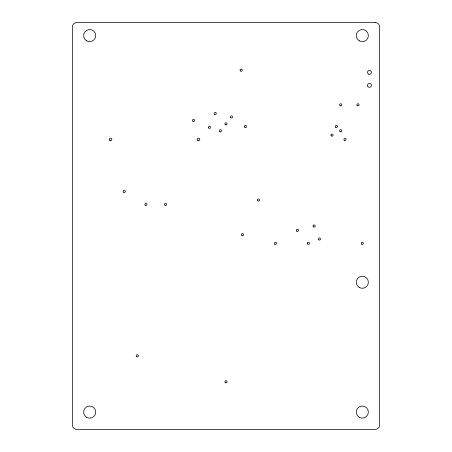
<?xml version="1.0" encoding="UTF-8"?>
<svg xmlns="http://www.w3.org/2000/svg" width="452" height="452" viewBox="0 0 452 452"><rect width="100%" height="100%" fill="white"/><g stroke="black" fill="none" stroke-linecap="round" stroke-linejoin="round"><path stroke-width="0.68" d="M375.307 22.6L76.693 22.6A4.328 4.328 0 0 0 72.371 26.928L72.371 425.072A4.328 4.328 0 0 0 76.693 429.4L375.307 429.4A4.328 4.328 0 0 0 379.629 425.072L379.629 26.928A4.328 4.328 0 0 0 375.307 22.6M296.868 231.266A1.079 1.079 0 0 0 298.489 230.328A1.079 1.079 0 0 0 296.868 229.39A1.079 1.079 0 0 0 296.868 231.266M313.524 226.938A1.079 1.079 0 0 0 315.151 226A1.079 1.079 0 0 0 313.524 225.062A1.079 1.079 0 0 0 313.524 226.938M225.458 382.731A1.079 1.079 0 0 0 227.079 381.793A1.079 1.079 0 0 0 225.458 380.861A1.079 1.079 0 0 0 225.458 382.731M208.564 127.871A1.079 1.079 0 0 0 210.434 127.871A1.079 1.079 0 0 0 209.496 126.249A1.079 1.079 0 0 0 208.564 127.871M230.548 117.486A1.079 1.079 0 0 0 232.418 117.486A1.079 1.079 0 0 0 231.48 115.859A1.079 1.079 0 0 0 230.548 117.486M214.638 114.418A1.079 1.079 0 0 0 216.265 113.48A1.079 1.079 0 0 0 214.638 112.542A1.079 1.079 0 0 0 214.638 114.418M318.88 239.922A1.079 1.079 0 0 0 320.502 238.984A1.079 1.079 0 0 0 318.88 238.046A1.079 1.079 0 0 0 318.88 239.922M145.397 205.298A1.079 1.079 0 0 0 147.019 204.36A1.079 1.079 0 0 0 145.397 203.423A1.079 1.079 0 0 0 145.397 205.298M136.346 356.368A1.079 1.079 0 0 0 138.222 356.368A1.079 1.079 0 0 0 137.284 354.747A1.079 1.079 0 0 0 136.346 356.368M361.781 244.249A1.079 1.079 0 0 0 363.402 243.312A1.079 1.079 0 0 0 361.781 242.374A1.079 1.079 0 0 0 361.781 244.249M244.933 127.402A1.079 1.079 0 0 0 246.555 126.464A1.079 1.079 0 0 0 244.933 125.526A1.079 1.079 0 0 0 244.933 127.402M240.21 70.744A1.079 1.079 0 0 0 242.086 70.744A1.079 1.079 0 0 0 241.148 69.122A1.079 1.079 0 0 0 240.21 70.744M123.758 192.315A1.079 1.079 0 0 0 125.379 191.377A1.079 1.079 0 0 0 123.758 190.445A1.079 1.079 0 0 0 123.758 192.315M274.912 244.249A1.079 1.079 0 0 0 276.534 243.312A1.079 1.079 0 0 0 274.912 242.374A1.079 1.079 0 0 0 274.912 244.249M197.857 140.572A1.299 1.299 0 0 0 199.807 139.448A1.299 1.299 0 0 0 197.857 138.323A1.299 1.299 0 0 0 197.857 140.572M109.921 140.572A1.299 1.299 0 0 0 111.864 139.448A1.299 1.299 0 0 0 109.921 138.323A1.299 1.299 0 0 0 109.921 140.572M368.487 74.055A1.949 1.949 0 0 0 371.408 72.371A1.949 1.949 0 0 0 368.487 70.681A1.949 1.949 0 0 0 368.487 74.055M367.775 86.326A1.949 1.949 0 0 0 371.148 86.326A1.949 1.949 0 0 0 369.459 83.405A1.949 1.949 0 0 0 367.775 86.326M359.289 417.337A6.057 6.057 0 0 0 368.38 412.088A6.057 6.057 0 0 0 359.289 406.84A6.057 6.057 0 0 0 359.289 417.337M86.648 417.337A6.057 6.057 0 0 0 95.739 412.088A6.057 6.057 0 0 0 86.648 406.84A6.057 6.057 0 0 0 86.648 417.337M340.141 131.73A1.079 1.079 0 0 0 341.763 130.792A1.079 1.079 0 0 0 340.141 129.854A1.079 1.079 0 0 0 340.141 131.73M331.09 135.662A1.079 1.079 0 0 0 332.966 135.662A1.079 1.079 0 0 0 332.028 134.035A1.079 1.079 0 0 0 331.09 135.662M340.141 105.762A1.079 1.079 0 0 0 341.763 104.824A1.079 1.079 0 0 0 340.141 103.887A1.079 1.079 0 0 0 340.141 105.762M357.453 105.762A1.079 1.079 0 0 0 359.074 104.824A1.079 1.079 0 0 0 357.453 103.887A1.079 1.079 0 0 0 357.453 105.762M257.917 200.97A1.079 1.079 0 0 0 259.538 200.033A1.079 1.079 0 0 0 257.917 199.095A1.079 1.079 0 0 0 257.917 200.97M219.949 131.73A1.079 1.079 0 0 0 221.57 130.792A1.079 1.079 0 0 0 219.949 129.854A1.079 1.079 0 0 0 219.949 131.73M241.933 235.594A1.079 1.079 0 0 0 243.555 234.656A1.079 1.079 0 0 0 241.933 233.718A1.079 1.079 0 0 0 241.933 235.594M193.004 121.339A1.079 1.079 0 0 0 194.626 120.407A1.079 1.079 0 0 0 193.004 119.469A1.079 1.079 0 0 0 193.004 121.339M359.289 287.506A6.057 6.057 0 0 0 368.38 282.257A6.057 6.057 0 0 0 359.289 277.014A6.057 6.057 0 0 0 359.289 287.506M86.648 40.833A6.057 6.057 0 0 0 95.739 35.584A6.057 6.057 0 0 0 86.648 30.335A6.057 6.057 0 0 0 86.648 40.833M359.289 40.833A6.057 6.057 0 0 0 368.38 35.584A6.057 6.057 0 0 0 359.289 30.335A6.057 6.057 0 0 0 359.289 40.833M307.49 243.854A1.079 1.079 0 0 0 309.366 243.854A1.079 1.079 0 0 0 308.428 242.227A1.079 1.079 0 0 0 307.49 243.854M225.458 124.803A1.079 1.079 0 0 0 227.079 123.865A1.079 1.079 0 0 0 225.458 122.933A1.079 1.079 0 0 0 225.458 124.803M344.469 140.386A1.079 1.079 0 0 0 346.091 139.448A1.079 1.079 0 0 0 344.469 138.51A1.079 1.079 0 0 0 344.469 140.386M164.991 205.298A1.079 1.079 0 0 0 166.613 204.36A1.079 1.079 0 0 0 164.991 203.423A1.079 1.079 0 0 0 164.991 205.298M335.813 127.402A1.079 1.079 0 0 0 337.435 126.464A1.079 1.079 0 0 0 335.813 125.526A1.079 1.079 0 0 0 335.813 127.402"/></g></svg>
